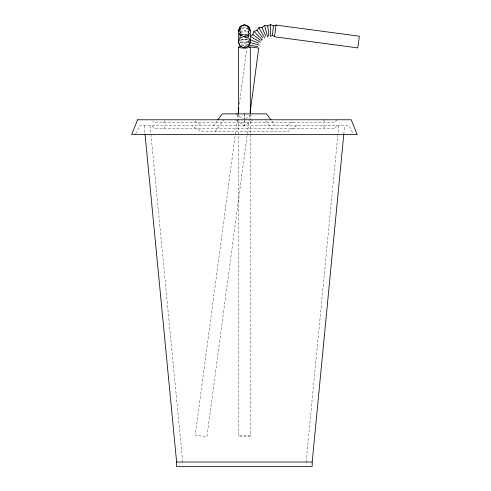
<?xml version="1.0" encoding="UTF-8"?>
<svg xmlns="http://www.w3.org/2000/svg" width="491" height="491" viewBox="0 0 491 491"><rect width="100%" height="100%" fill="white"/><g stroke="black" fill="none" stroke-linecap="round" stroke-linejoin="round"><path stroke-width="0.37" stroke-dasharray="2.46 1.84" d="M343.81 134.068L344.621 125.678M306.108 462.025L338.722 125.678M237.932 114.833L195.234 435.21L206.92 436.775L249.821 114.876M239.35 104.202L246.734 48.787M249.158 33.253L248.581 34.646L245.801 35.8M249.158 33.689L248.581 35.07L245.801 36.211L248.581 35.1L249.158 33.75M239.381 31.007L240.246 29.196L244.414 27.692L248.581 29.196L249.158 30.405M249.158 35.235L248.581 36.444L247.746 36.757M135.633 133.847L139.788 125.678L349.04 125.678L353.195 133.847M249.275 33.848L247.746 31.442L244.414 30.344L241.081 31.442L239.7 34.1L241.081 36.757L240.246 36.444L239.381 34.634M248.09 36.095L249.127 34.1L247.746 31.442M239.209 34.444L241.081 31.442M163.552 122.725L165.51 119.773M163.552 128.624L165.51 125.678M336.783 119.773L334.831 122.725L153.996 122.725L152.824 120.958M336.783 125.678L334.831 128.624L153.996 128.624L152.044 125.678M239.7 37.365L241.081 35.321L244.414 34.48L247.746 35.321L248.784 36.856M213.468 125.678L217.004 120.958M215.138 131.576L223.976 119.773M248.188 43.834L247.826 42.011L248.667 41.029M240.16 40.937L241.081 40.078L244.414 39.544L247.746 40.078L249.127 41.361L247.746 42.649L244.414 43.183L241.081 42.649L240.16 41.79M245.678 118.932L253.252 113.875M252.626 120.197L244.414 125.678L236.202 120.197M287.149 125.678L294.097 121.038M296.687 125.678L287.843 131.576L200.985 131.576L192.141 125.678M245.745 35.659L247.746 34.892L249.127 31.798L247.746 28.705L244.414 27.422L241.081 28.705L239.7 31.798L241.081 34.892L243.082 35.659M244.414 37.948L247.194 36.948M247.194 36.917L244.414 37.862L245.745 37.42M238.522 114.753L238.522 435.99C242.272 434.891 246.556 434.891 250.306 435.99L250.306 114.753M250.306 435.99C246.556 437.094 242.272 437.094 238.522 435.99M240.246 32.664L244.414 31.436L248.581 32.664M247.887 38.795L244.414 39.814L240.94 38.795M247.746 39.409L244.414 40.25L241.081 39.409M248.581 41.385L244.414 42.257L240.246 41.385M240.246 42.465L244.414 42.011L248.581 42.465M247.887 44.718L244.414 45.092L240.246 44.644M241.081 45.276L247.746 45.276M244.414 46.602L245.745 46.51M244.414 46.504L245.801 46.584M247.826 42.011L248.943 42.312M242.327 35.512L240.246 34.646L239.381 32.553M235.57 113.875L243.149 118.932M194.731 121.038L201.678 125.678M271.824 120.958L275.359 125.678M265.735 120.958L273.69 131.576M323.317 119.773L325.275 122.725M323.317 125.678L325.275 128.624M239.209 36.813L240.246 38.586M239.381 33.081L240.246 35.1L242.327 35.935L240.246 35.07L239.381 33.001M150.105 125.678L182.72 462.025M144.207 125.678L145.017 134.068M244.414 119.773L244.414 125.678L244.414 119.773M244.414 113.875L244.414 119.037L244.414 113.875M241.081 27.293L239.976 29.945L241.081 27.293M249.127 30.614L247.746 33.928L244.414 35.321L241.081 33.94L239.7 30.62L241.081 33.928L244.414 35.303L247.746 33.928L249.127 30.62L247.746 27.293L249.127 30.62"/><path stroke-width="0.74" d="M238.522 42.054L238.522 30.933L240.246 26.796L244.414 25.084L248.581 26.796L250.306 30.933L250.306 42.054L248.581 46.191L244.414 47.903L240.246 46.191L238.522 42.054L240.246 37.917L244.414 36.205L248.581 37.917L250.306 42.054M260.414 42.257L250.195 36.322L252.853 34.48L253.951 31.436L256.996 30.344L258.843 27.692L262.065 27.422L264.539 25.342L267.718 25.919L270.645 24.55L270.627 36.377L272.474 35.321L273.413 25.919L276.059 25.084L359.32 36.205L357.755 47.903L274.5 36.782L272.474 35.321M145.017 134.068L176.625 462.025L176.625 466.45L312.196 466.45L312.196 462.025L343.81 134.068M238.031 114.072L238.841 108.002M250.122 112.599L258.726 48.069L249.44 46.829M274.5 36.782L276.059 25.084M238.522 30.467L240.246 26.281L244.414 24.55L248.581 26.281L250.306 30.467M238.522 31.056L239.958 27.692M217.887 119.773L222.306 113.875L266.515 113.875L270.94 119.773M238.522 113.986L238.522 47.289L239.7 45.823L241.081 46.375M248.581 44.644L250.306 43.552M245.801 36.211L244.414 36.782L243.027 36.211M247.746 46.375L249.127 45.823M176.625 462.025L312.196 462.025M249.784 45.276L257.732 46.602M249.502 42.465L259.236 45.092M238.522 47.289C242.272 48.388 246.556 48.388 250.306 47.289L250.306 113.986M249.919 39.544L258.64 43.183M270.645 24.55L273.413 25.919M238.522 43.552L239.669 44.282M252.853 34.48L260.34 40.25L262.292 39.814L253.951 31.436M256.996 30.344L262.734 37.862M258.843 27.692L264.735 37.948M248.581 27.017L250.017 30.387M262.065 27.422L265.668 36.174M264.539 25.342L267.577 36.776L268.933 35.303L267.718 25.919M137.578 119.773L131.68 134.528L357.141 134.528L351.249 119.773L137.578 119.773"/></g></svg>
